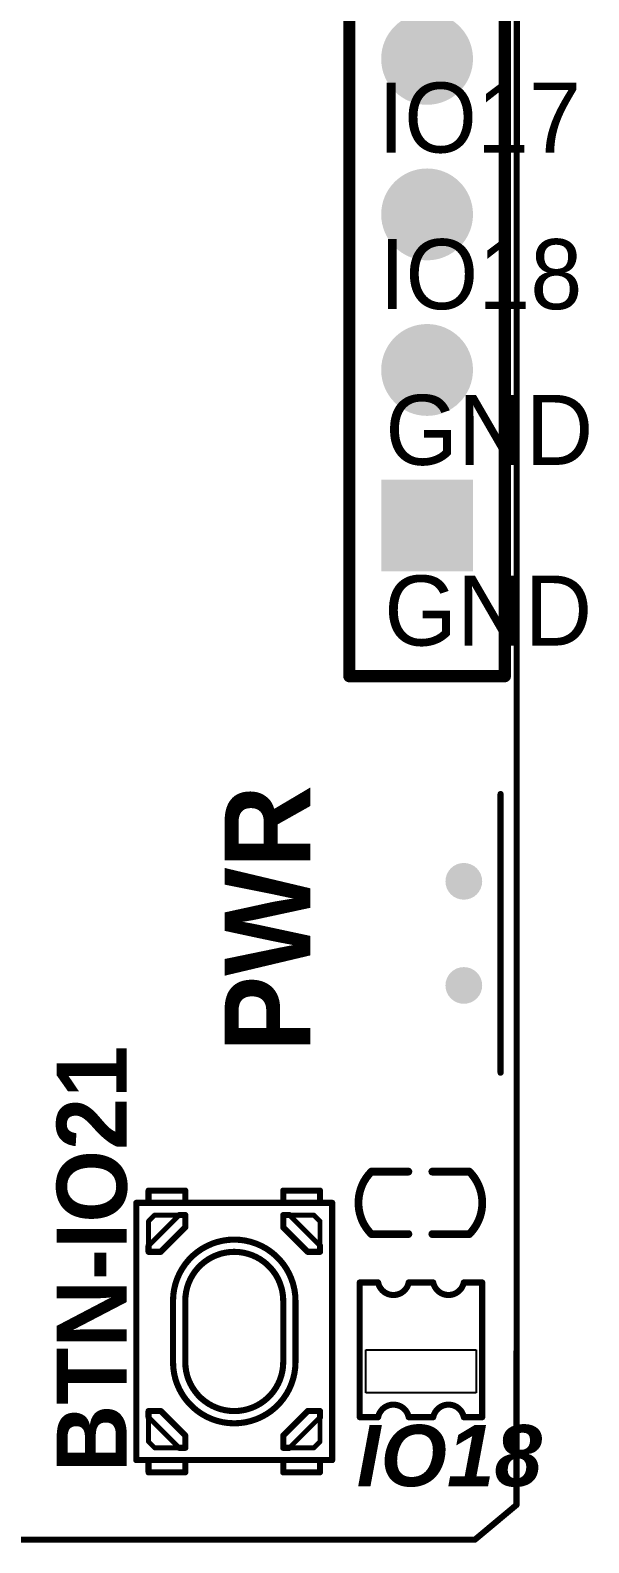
# Model space of a CAD drawing. Header units: millimetres. Extents: x -0.4 to 26.4, y -2.4 to 51.3.
# Drawn here: x 17.26 to 26.38, y -0.43 to 24.26 of the extents above; entities that cross this region are included whole.
import ezdxf

# ---------------------------------------------------------------- set-up
doc = ezdxf.new("R2010")
doc.units = ezdxf.units.MM
for name, color, linetype in [('KeepOutLayer', 6, 'Continuous'), ('MultiLayer', 9, 'Continuous'), ('PadHoleLayer', 156, 'Continuous'), ('TopOverlay', 2, 'Continuous')]:
    doc.layers.add(name, color=color, linetype=linetype)
doc.styles.add('Arial', font='arialbi.ttf', dxfattribs={"height": 0.2})
doc.styles.add('阿里巴巴普惠体', font='', dxfattribs={"height": 0.2})
doc.styles.add('阿里巴巴普惠体 Heavy', font='', dxfattribs={"height": 0.2})
doc.styles.get('阿里巴巴普惠体').set_extended_font_data('阿里巴巴普惠体')
doc.styles.get('阿里巴巴普惠体 Heavy').set_extended_font_data('阿里巴巴普惠体 Heavy', bold=True)

# ---------------------------------------------------------------- blocks, each defined once
blk = doc.blocks.new('C0402_31')
at = {"layer": 'TopOverlay', "const_width": 0.127}
for points in [[(-0.31, -0.51, -0.414214), (-0.31, 0.51)], [(1.29, 0.51, -0.414214), (1.29, -0.51)]]:
    blk.add_lwpolyline(points, format="xyb", dxfattribs=at)
for points in [[(0.294, 0.51), (-0.31, 0.51)], [(1.29, 0.51), (0.686, 0.51)], [(0.294, -0.51), (-0.31, -0.51)], [(1.29, -0.51), (0.686, -0.51)]]:
    blk.add_lwpolyline(points, dxfattribs=at)
at = {"layer": 'TopOverlay', "const_width": 0.0635}
for points in [[(-0.342, 0.51, 1), (-0.278, 0.51, 1)], [(-0.342, 0.51, 1), (-0.278, 0.51, 1)], [(0.262, 0.51, 1), (0.326, 0.51, 1)], [(0.654, 0.51, 1), (0.718, 0.51, 1)], [(1.258, 0.51, 1), (1.322, 0.51, 1)], [(1.258, 0.51, 1), (1.322, 0.51, 1)], [(-0.342, -0.51, 1), (-0.278, -0.51, 1)], [(-0.342, -0.51, 1), (-0.278, -0.51, 1)], [(0.262, -0.51, 1), (0.326, -0.51, 1)], [(0.654, -0.51, 1), (0.718, -0.51, 1)], [(1.258, -0.51, 1), (1.322, -0.51, 1)], [(1.258, -0.51, 1), (1.322, -0.51, 1)]]:
    blk.add_lwpolyline(points, format="xyb", close=True, dxfattribs=at)
blk = doc.blocks.new('HDR1X12_78')
at = {"layer": 'MultiLayer'}
blk.add_hatch(color=9, dxfattribs=at).paths.add_polyline_path([(-0.75, 0.75), (0.75, 0.75), (0.75, -0.75), (-0.75, -0.75)])
h = blk.add_hatch(color=9, dxfattribs=at)
edge = h.paths.add_edge_path()
edge.add_arc((2.54, 0), 0.75, 0, 360)
h = blk.add_hatch(color=9, dxfattribs=at)
edge = h.paths.add_edge_path()
edge.add_arc((5.08, 0), 0.75, 0, 360)
h = blk.add_hatch(color=9, dxfattribs=at)
edge = h.paths.add_edge_path()
edge.add_arc((7.62, 0), 0.75, 0, 360)
at = {"layer": 'PadHoleLayer'}
h = blk.add_hatch(color=156, dxfattribs=at)
edge = h.paths.add_edge_path()
edge.add_arc((0, 0), 0.45, 0, 360)
h = blk.add_hatch(color=156, dxfattribs=at)
edge = h.paths.add_edge_path()
edge.add_arc((2.54, 0), 0.45, 0, 360)
h = blk.add_hatch(color=156, dxfattribs=at)
edge = h.paths.add_edge_path()
edge.add_arc((5.08, 0), 0.45, 0, 360)
h = blk.add_hatch(color=156, dxfattribs=at)
edge = h.paths.add_edge_path()
edge.add_arc((7.62, 0), 0.45, 0, 360)
at = {"layer": 'TopOverlay', "const_width": 0.2}
for points in [[(-2.46, 1.27), (0.635, 1.27)], [(-2.46, 1.27), (-2.46, -1.27)], [(0.635, 1.27), (29.21, 1.27)], [(-2.46, -1.27), (29.21, -1.27)]]:
    blk.add_lwpolyline(points, dxfattribs=at)
at = {"layer": 'TopOverlay', "const_width": 0.1}
for points in [[(-2.51, 1.27, 1), (-2.41, 1.27, 1)], [(-2.51, 1.27, 1), (-2.41, 1.27, 1)], [(0.585, 1.27, 1), (0.685, 1.27, 1)], [(0.585, 1.27, 1), (0.685, 1.27, 1)], [(-2.51, -1.27, 1), (-2.41, -1.27, 1)], [(-2.51, -1.27, 1), (-2.41, -1.27, 1)]]:
    blk.add_lwpolyline(points, format="xyb", close=True, dxfattribs=at)
blk = doc.blocks.new('SW4_2_3_2_4P_102')
at = {"layer": 'TopOverlay'}
for points, const_width in [([(-2.1, 1.6), (2.1, 1.6)], 0.1), ([(-2.1, 1.6), (-2.1, -1.6)], 0.1), ([(2.1, 1.6), (2.1, -1.6)], 0.1), ([(-2.3, 1.4), (-2.3, 0.8)], 0.1), ([(-2.3, 1.4), (-2.1, 1.4)], 0.1), ([(-1.4, 1.4), (-1.9, 0.9)], 0.08), ([(-1.8, 1.4), (-1.9, 1.3)], 0.08), ([(-1.9, 1.3), (-1.9, 0.9)], 0.08), ([(-1.8, 1.4), (-1.4, 1.4)], 0.08), ([(-1.3, 1.2), (-1.7, 0.8)], 0.1), ([(-1.4, 1.4), (-1.3, 1.4)], 0.1), ([(-1.3, 1.4), (-1.3, 1.2)], 0.1), ([(1.3, 1.4), (1.4, 1.4)], 0.1), ([(1.3, 1.4), (1.3, 1.2)], 0.1), ([(1.3, 1.2), (1.7, 0.8)], 0.1), ([(1.4, 1.4), (1.9, 0.9)], 0.08), ([(1.4, 1.4), (1.8, 1.4)], 0.08), ([(1.8, 1.4), (1.9, 1.3)], 0.08), ([(1.9, 1.3), (1.9, 0.9)], 0.08), ([(2.1, 1.4), (2.3, 1.4)], 0.1), ([(2.3, 1.4), (2.3, 0.8)], 0.1), ([(-0.5, 1), (0.5, 1)], 0.1), ([(-2.3, 0.8), (-2.1, 0.8)], 0.1), ([(-1.9, 0.9), (-1.9, 0.8)], 0.1), ([(-1.9, 0.8), (-1.7, 0.8)], 0.1), ([(-0.5, 0.8), (0.5, 0.8)], 0.1), ([(1.7, 0.8), (1.9, 0.8)], 0.1), ([(1.9, 0.9), (1.9, 0.8)], 0.1), ([(2.1, 0.8), (2.3, 0.8)], 0.1), ([(-2.3, -0.8), (-2.1, -0.8)], 0.1), ([(-2.3, -0.8), (-2.3, -1.4)], 0.1), ([(-1.9, -0.8), (-1.7, -0.8)], 0.1), ([(-1.9, -0.8), (-1.9, -0.9)], 0.1), ([(-1.9, -0.9), (-1.9, -1.3)], 0.08), ([(-1.9, -0.9), (-1.4, -1.4)], 0.08), ([(-1.7, -0.8), (-1.3, -1.2)], 0.1), ([(-0.5, -0.8), (0.5, -0.8)], 0.1), ([(-0.5, -1), (0.5, -1)], 0.1), ([(1.7, -0.8), (1.3, -1.2)], 0.1), ([(1.9, -0.9), (1.4, -1.4)], 0.08), ([(1.7, -0.8), (1.9, -0.8)], 0.1), ([(1.9, -0.8), (1.9, -0.9)], 0.1), ([(1.9, -0.9), (1.9, -1.3)], 0.08), ([(2.1, -0.8), (2.3, -0.8)], 0.1), ([(2.3, -0.8), (2.3, -1.4)], 0.1), ([(-1.3, -1.2), (-1.3, -1.4)], 0.1), ([(1.3, -1.2), (1.3, -1.4)], 0.1), ([(-2.3, -1.4), (-2.1, -1.4)], 0.1), ([(-1.9, -1.3), (-1.8, -1.4)], 0.08), ([(-1.8, -1.4), (-1.4, -1.4)], 0.08), ([(-1.4, -1.4), (-1.3, -1.4)], 0.1), ([(1.3, -1.4), (1.4, -1.4)], 0.1), ([(1.4, -1.4), (1.8, -1.4)], 0.08), ([(1.9, -1.3), (1.8, -1.4)], 0.08), ([(2.1, -1.4), (2.3, -1.4)], 0.1), ([(-2.1, -1.6), (2.1, -1.6)], 0.1)]:
    blk.add_lwpolyline(points, dxfattribs=dict(at, const_width=const_width))
for points, const_width in [([(-2.125, 1.6, 1), (-2.075, 1.6, 1)], 0.05), ([(-2.125, 1.6, 1), (-2.075, 1.6, 1)], 0.05), ([(2.075, 1.6, 1), (2.125, 1.6, 1)], 0.05), ([(2.075, 1.6, 1), (2.125, 1.6, 1)], 0.05), ([(-2.325, 1.4, 1), (-2.275, 1.4, 1)], 0.05), ([(-2.325, 1.4, 1), (-2.275, 1.4, 1)], 0.05), ([(-2.125, 1.4, 1), (-2.075, 1.4, 1)], 0.05), ([(-1.92, 1.3, 1), (-1.88, 1.3, 1)], 0.04), ([(-1.92, 1.3, 1), (-1.88, 1.3, 1)], 0.04), ([(-1.82, 1.4, 1), (-1.78, 1.4, 1)], 0.04), ([(-1.82, 1.4, 1), (-1.78, 1.4, 1)], 0.04), ([(-1.425, 1.4, 1), (-1.375, 1.4, 1)], 0.05), ([(-1.42, 1.4, 1), (-1.38, 1.4, 1)], 0.04), ([(-1.42, 1.4, 1), (-1.38, 1.4, 1)], 0.04), ([(-1.325, 1.4, 1), (-1.275, 1.4, 1)], 0.05), ([(-1.325, 1.4, 1), (-1.275, 1.4, 1)], 0.05), ([(-1.325, 1.2, 1), (-1.275, 1.2, 1)], 0.05), ([(-1.325, 1.2, 1), (-1.275, 1.2, 1)], 0.05), ([(1.275, 1.4, 1), (1.325, 1.4, 1)], 0.05), ([(1.275, 1.4, 1), (1.325, 1.4, 1)], 0.05), ([(1.275, 1.2, 1), (1.325, 1.2, 1)], 0.05), ([(1.275, 1.2, 1), (1.325, 1.2, 1)], 0.05), ([(1.375, 1.4, 1), (1.425, 1.4, 1)], 0.05), ([(1.38, 1.4, 1), (1.42, 1.4, 1)], 0.04), ([(1.38, 1.4, 1), (1.42, 1.4, 1)], 0.04), ([(1.78, 1.4, 1), (1.82, 1.4, 1)], 0.04), ([(1.78, 1.4, 1), (1.82, 1.4, 1)], 0.04), ([(1.88, 1.3, 1), (1.92, 1.3, 1)], 0.04), ([(1.88, 1.3, 1), (1.92, 1.3, 1)], 0.04), ([(2.075, 1.4, 1), (2.125, 1.4, 1)], 0.05), ([(2.275, 1.4, 1), (2.325, 1.4, 1)], 0.05), ([(2.275, 1.4, 1), (2.325, 1.4, 1)], 0.05), ([(-0.525, 1, 1), (-0.475, 1, 1)], 0.05), ([(-0.525, 1, 1), (-0.475, 1, 1)], 0.05), ([(0.475, 1, 1), (0.525, 1, 1)], 0.05), ([(0.475, 1, 1), (0.525, 1, 1)], 0.05), ([(-2.325, 0.8, 1), (-2.275, 0.8, 1)], 0.05), ([(-2.325, 0.8, 1), (-2.275, 0.8, 1)], 0.05), ([(-2.125, 0.8, 1), (-2.075, 0.8, 1)], 0.05), ([(-1.925, 0.9, 1), (-1.875, 0.9, 1)], 0.05), ([(-1.925, 0.8, 1), (-1.875, 0.8, 1)], 0.05), ([(-1.925, 0.8, 1), (-1.875, 0.8, 1)], 0.05), ([(-1.92, 0.9, 1), (-1.88, 0.9, 1)], 0.04), ([(-1.92, 0.9, 1), (-1.88, 0.9, 1)], 0.04), ([(-1.725, 0.8, 1), (-1.675, 0.8, 1)], 0.05), ([(-1.725, 0.8, 1), (-1.675, 0.8, 1)], 0.05), ([(-0.525, 0.8, 1), (-0.475, 0.8, 1)], 0.05), ([(-0.525, 0.8, 1), (-0.475, 0.8, 1)], 0.05), ([(0.475, 0.8, 1), (0.525, 0.8, 1)], 0.05), ([(0.475, 0.8, 1), (0.525, 0.8, 1)], 0.05), ([(1.675, 0.8, 1), (1.725, 0.8, 1)], 0.05), ([(1.675, 0.8, 1), (1.725, 0.8, 1)], 0.05), ([(1.875, 0.9, 1), (1.925, 0.9, 1)], 0.05), ([(1.875, 0.8, 1), (1.925, 0.8, 1)], 0.05), ([(1.875, 0.8, 1), (1.925, 0.8, 1)], 0.05), ([(1.88, 0.9, 1), (1.92, 0.9, 1)], 0.04), ([(1.88, 0.9, 1), (1.92, 0.9, 1)], 0.04), ([(2.075, 0.8, 1), (2.125, 0.8, 1)], 0.05), ([(2.275, 0.8, 1), (2.325, 0.8, 1)], 0.05), ([(2.275, 0.8, 1), (2.325, 0.8, 1)], 0.05), ([(-1.525, 0, 1), (-1.475, 0, 1)], 0.05), ([(-1.525, 0, 1), (-1.475, 0, 1)], 0.05), ([(-1.325, 0, 1), (-1.275, 0, 1)], 0.05), ([(-1.325, 0, 1), (-1.275, 0, 1)], 0.05), ([(1.275, 0, 1), (1.325, 0, 1)], 0.05), ([(1.275, 0, 1), (1.325, 0, 1)], 0.05), ([(1.475, 0, 1), (1.525, 0, 1)], 0.05), ([(1.475, 0, 1), (1.525, 0, 1)], 0.05), ([(-2.325, -0.8, 1), (-2.275, -0.8, 1)], 0.05), ([(-2.325, -0.8, 1), (-2.275, -0.8, 1)], 0.05), ([(-2.125, -0.8, 1), (-2.075, -0.8, 1)], 0.05), ([(-1.925, -0.8, 1), (-1.875, -0.8, 1)], 0.05), ([(-1.925, -0.8, 1), (-1.875, -0.8, 1)], 0.05), ([(-1.925, -0.9, 1), (-1.875, -0.9, 1)], 0.05), ([(-1.92, -0.9, 1), (-1.88, -0.9, 1)], 0.04), ([(-1.92, -0.9, 1), (-1.88, -0.9, 1)], 0.04), ([(-1.725, -0.8, 1), (-1.675, -0.8, 1)], 0.05), ([(-1.725, -0.8, 1), (-1.675, -0.8, 1)], 0.05), ([(-0.525, -0.8, 1), (-0.475, -0.8, 1)], 0.05), ([(-0.525, -0.8, 1), (-0.475, -0.8, 1)], 0.05), ([(-0.525, -1, 1), (-0.475, -1, 1)], 0.05), ([(-0.525, -1, 1), (-0.475, -1, 1)], 0.05), ([(0.475, -0.8, 1), (0.525, -0.8, 1)], 0.05), ([(0.475, -0.8, 1), (0.525, -0.8, 1)], 0.05), ([(0.475, -1, 1), (0.525, -1, 1)], 0.05), ([(0.475, -1, 1), (0.525, -1, 1)], 0.05), ([(1.675, -0.8, 1), (1.725, -0.8, 1)], 0.05), ([(1.675, -0.8, 1), (1.725, -0.8, 1)], 0.05), ([(1.875, -0.8, 1), (1.925, -0.8, 1)], 0.05), ([(1.875, -0.8, 1), (1.925, -0.8, 1)], 0.05), ([(1.875, -0.9, 1), (1.925, -0.9, 1)], 0.05), ([(1.88, -0.9, 1), (1.92, -0.9, 1)], 0.04), ([(1.88, -0.9, 1), (1.92, -0.9, 1)], 0.04), ([(2.075, -0.8, 1), (2.125, -0.8, 1)], 0.05), ([(2.275, -0.8, 1), (2.325, -0.8, 1)], 0.05), ([(2.275, -0.8, 1), (2.325, -0.8, 1)], 0.05), ([(-1.325, -1.2, 1), (-1.275, -1.2, 1)], 0.05), ([(-1.325, -1.2, 1), (-1.275, -1.2, 1)], 0.05), ([(1.275, -1.2, 1), (1.325, -1.2, 1)], 0.05), ([(1.275, -1.2, 1), (1.325, -1.2, 1)], 0.05), ([(-2.325, -1.4, 1), (-2.275, -1.4, 1)], 0.05), ([(-2.325, -1.4, 1), (-2.275, -1.4, 1)], 0.05), ([(-2.125, -1.4, 1), (-2.075, -1.4, 1)], 0.05), ([(-1.92, -1.3, 1), (-1.88, -1.3, 1)], 0.04), ([(-1.92, -1.3, 1), (-1.88, -1.3, 1)], 0.04), ([(-1.82, -1.4, 1), (-1.78, -1.4, 1)], 0.04), ([(-1.82, -1.4, 1), (-1.78, -1.4, 1)], 0.04), ([(-1.425, -1.4, 1), (-1.375, -1.4, 1)], 0.05), ([(-1.42, -1.4, 1), (-1.38, -1.4, 1)], 0.04), ([(-1.42, -1.4, 1), (-1.38, -1.4, 1)], 0.04), ([(-1.325, -1.4, 1), (-1.275, -1.4, 1)], 0.05), ([(-1.325, -1.4, 1), (-1.275, -1.4, 1)], 0.05), ([(1.275, -1.4, 1), (1.325, -1.4, 1)], 0.05), ([(1.275, -1.4, 1), (1.325, -1.4, 1)], 0.05), ([(1.375, -1.4, 1), (1.425, -1.4, 1)], 0.05), ([(1.38, -1.4, 1), (1.42, -1.4, 1)], 0.04), ([(1.38, -1.4, 1), (1.42, -1.4, 1)], 0.04), ([(1.78, -1.4, 1), (1.82, -1.4, 1)], 0.04), ([(1.78, -1.4, 1), (1.82, -1.4, 1)], 0.04), ([(1.88, -1.3, 1), (1.92, -1.3, 1)], 0.04), ([(1.88, -1.3, 1), (1.92, -1.3, 1)], 0.04), ([(2.075, -1.4, 1), (2.125, -1.4, 1)], 0.05), ([(2.275, -1.4, 1), (2.325, -1.4, 1)], 0.05), ([(2.275, -1.4, 1), (2.325, -1.4, 1)], 0.05), ([(-2.125, -1.6, 1), (-2.075, -1.6, 1)], 0.05), ([(-2.125, -1.6, 1), (-2.075, -1.6, 1)], 0.05), ([(2.075, -1.6, 1), (2.125, -1.6, 1)], 0.05), ([(2.075, -1.6, 1), (2.125, -1.6, 1)], 0.05)]:
    blk.add_lwpolyline(points, format="xyb", close=True, dxfattribs=dict(at, const_width=const_width))
at = {"layer": 'TopOverlay', "const_width": 0.1}
for points in [[(-1.5, 0, -0.414214), (-0.5, 1)], [(0.5, 1, -0.414214), (1.5, 0)], [(-1.3, 0, -0.414214), (-0.5, 0.8)], [(0.5, 0.8, -0.414214), (1.3, 0)], [(-0.5, -1, -0.414214), (-1.5, 0)], [(-0.5, -0.8, -0.414214), (-1.3, 0)], [(1.5, 0, -0.414214), (0.5, -1)], [(1.3, 0, -0.414214), (0.5, -0.8)]]:
    blk.add_lwpolyline(points, format="xyb", dxfattribs=at)
blk = doc.blocks.new('TS24CA_107')
at = {"layer": 'MultiLayer'}
h = blk.add_hatch(color=9, dxfattribs=at)
edge = h.paths.add_edge_path()
edge.add_arc((-0.85, 0), 0.3, 0, 360)
h = blk.add_hatch(color=9, dxfattribs=at)
edge = h.paths.add_edge_path()
edge.add_arc((0.85, 0), 0.3, 0, 360)
at = {"layer": 'PadHoleLayer'}
h = blk.add_hatch(color=156, dxfattribs=at)
edge = h.paths.add_edge_path()
edge.add_arc((-0.85, 0), 0.3, 0, 360)
h = blk.add_hatch(color=156, dxfattribs=at)
edge = h.paths.add_edge_path()
edge.add_arc((0.85, 0), 0.3, 0, 360)
at = {"layer": 'TopOverlay', "const_width": 0.1}
blk.add_lwpolyline([(2.275, 0.6), (-2.275, 0.6)], dxfattribs=at)
at = {"layer": 'TopOverlay', "const_width": 0.05}
for points in [[(-2.3, 0.6, 1), (-2.25, 0.6, 1)], [(2.25, 0.6, 1), (2.3, 0.6, 1)]]:
    blk.add_lwpolyline(points, format="xyb", close=True, dxfattribs=at)
blk = doc.blocks.new('WS2812B_2020_109')
at = {"layer": 'TopOverlay'}
for p, q in [((0, -0.9), (0, 0.9)), ((0, 0.9), (0.7, 0.9)), ((0.7, 0.9), (0.7, -0.9)), ((0.7, -0.9), (0, -0.9))]:
    blk.add_line(p, q, dxfattribs=at)
at = {"layer": 'TopOverlay', "const_width": 0.1}
for points in [[(1.1, 1), (-1.1, 1)], [(-1.1, 0.7), (-1.1, 1)], [(1.1, 0.7), (1.1, 1)], [(-1.1, -0.2), (-1.1, 0.2)], [(1.1, -0.2), (1.1, 0.2)], [(-1.1, -1), (-1.1, -0.7)], [(1.1, -1), (1.1, -0.7)], [(1.1, -1), (-1.1, -1)]]:
    blk.add_lwpolyline(points, dxfattribs=at)
at = {"layer": 'TopOverlay', "const_width": 0.05}
for points in [[(-1.125, 1, 1), (-1.075, 1, 1)], [(-1.125, 1, 1), (-1.075, 1, 1)], [(1.075, 1, 1), (1.125, 1, 1)], [(1.075, 1, 1), (1.125, 1, 1)], [(-1.125, 0.7, 1), (-1.075, 0.7, 1)], [(-1.125, 0.7, 1), (-1.075, 0.7, 1)], [(1.075, 0.7, 1), (1.125, 0.7, 1)], [(1.075, 0.7, 1), (1.125, 0.7, 1)], [(-1.125, 0.2, 1), (-1.075, 0.2, 1)], [(-1.125, 0.2, 1), (-1.075, 0.2, 1)], [(1.075, 0.2, 1), (1.125, 0.2, 1)], [(1.075, 0.2, 1), (1.125, 0.2, 1)], [(-1.125, -0.2, 1), (-1.075, -0.2, 1)], [(-1.125, -0.2, 1), (-1.075, -0.2, 1)], [(1.075, -0.2, 1), (1.125, -0.2, 1)], [(1.075, -0.2, 1), (1.125, -0.2, 1)], [(-1.125, -0.7, 1), (-1.075, -0.7, 1)], [(-1.125, -0.7, 1), (-1.075, -0.7, 1)], [(1.075, -0.7, 1), (1.125, -0.7, 1)], [(1.075, -0.7, 1), (1.125, -0.7, 1)], [(-1.125, -1, 1), (-1.075, -1, 1)], [(-1.125, -1, 1), (-1.075, -1, 1)], [(1.075, -1, 1), (1.125, -1, 1)], [(1.075, -1, 1), (1.125, -1, 1)]]:
    blk.add_lwpolyline(points, format="xyb", close=True, dxfattribs=at)
at = {"layer": 'TopOverlay', "const_width": 0.1}
for points in [[(-1.1, 0.7, -0.819805), (-1.1, 0.2)], [(1.1, 0.2, -0.819805), (1.1, 0.7)], [(-1.1, -0.2, -0.819805), (-1.1, -0.7)], [(1.1, -0.7, -0.819805), (1.1, -0.2)]]:
    blk.add_lwpolyline(points, format="xyb", dxfattribs=at)

msp = doc.modelspace()

# ---------------------------------------------------------------- hatches: boundary and pattern name
at = {"layer": 'PadHoleLayer'}
h = msp.add_hatch(color=156, dxfattribs=at)
edge = h.paths.add_edge_path()
edge.add_arc((25.201, 1.6), 0.0191, 0, 360)
h = msp.add_hatch(color=156, dxfattribs=at)
edge = h.paths.add_edge_path()
edge.add_arc((25.201, 1.6), 0.0191, 0, 360)
h = msp.add_hatch(color=156, dxfattribs=at)
edge = h.paths.add_edge_path()
edge.add_arc((25.201, 1.6), 0.0191, 0, 360)
h = msp.add_hatch(color=156, dxfattribs=at)
edge = h.paths.add_edge_path()
edge.add_arc((25.201, 1.6), 0.0191, 0, 360)

# ---------------------------------------------------------------- linework, layer by layer
at = {"layer": 'KeepOutLayer', "const_width": 0.1}
for points in [[(25.201, 0.185), (25.21, 51.235)], [(24.521, -0.383), (25.201, 0.185)], [(0.124, -0.383), (24.521, -0.383)]]:
    msp.add_lwpolyline(points, dxfattribs=at)
at = {"layer": 'KeepOutLayer', "const_width": 0.05}
for points in [[(25.176, 0.185, 1), (25.226, 0.185, 1)], [(25.176, 0.185, 1), (25.226, 0.185, 1)], [(24.496, -0.383, 1), (24.546, -0.383, 1)], [(24.496, -0.383, 1), (24.546, -0.383, 1)]]:
    msp.add_lwpolyline(points, format="xyb", close=True, dxfattribs=at)

# ---------------------------------------------------------------- block references
for name, p, rotation in [('HDR1X12_78', (23.74, 16.177), 90), ('TS24CA_107', (24.34, 9.517), 270), ('C0402_31', (24.12, 5.117), 180), ('SW4_2_3_2_4P_102', (20.59, 3.017), 90), ('WS2812B_2020_109', (23.64, 2.717), 270)]:
    msp.add_blockref(name, p, dxfattribs=dict(rotation=rotation))

# ---------------------------------------------------------------- texts
at = {"layer": 'TopOverlay'}
for s, height, rotation, style, p in [('IO17', 1.143, 360, '阿里巴巴普惠体', (22.941, 22.267)), ('IO18', 1.143, 360, '阿里巴巴普惠体', (22.962, 19.71)), ('GND', 1.143, 360, '阿里巴巴普惠体', (23.058, 17.167)), ('GND', 1.143, 360, '阿里巴巴普惠体', (23.04, 14.217)), ('PWR', 1.397, 90, '阿里巴巴普惠体 Heavy', (21.83, 7.578)), ('BTN-IO21', 1.143, 90, '阿里巴巴普惠体 Heavy', (18.833, 0.717)), ('IO18', 1, 360, 'Arial', (22.59, 0.49))]:
    msp.add_text(s, height=height, rotation=rotation, dxfattribs=dict(at, style=style)).set_placement(p)

doc.saveas('drawing.dxf')
